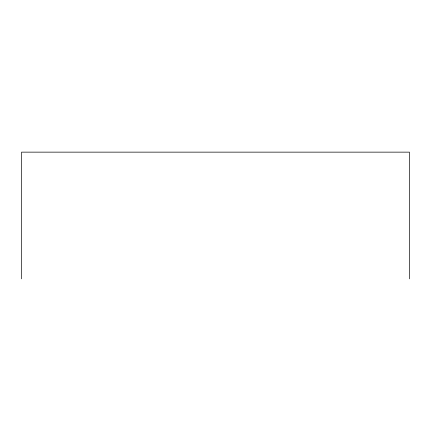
<?xml version="1.0" encoding="UTF-8"?>
<svg xmlns="http://www.w3.org/2000/svg" width="431" height="431" viewBox="0 0 431 431"><rect width="100%" height="100%" fill="white"/><g stroke="black" fill="none" stroke-linecap="round" stroke-linejoin="round"><path stroke-width="0.65" d="M409.45 278.857L409.45 152.143L21.55 152.143L21.55 278.857"/></g></svg>
